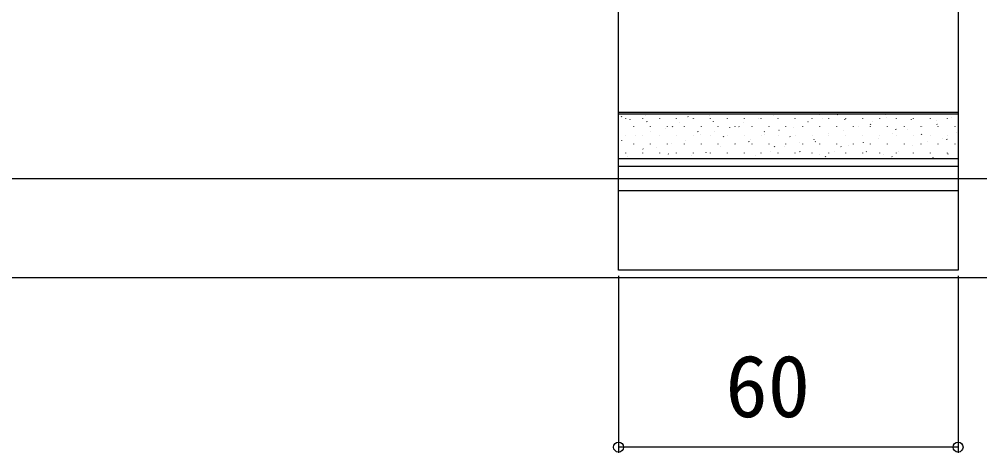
# Model space of a CAD drawing. Units: millimetres, scale not verified. Extents: x -875 to 875, y -1300 to 1294.
# Drawn here: x -104.9 to 64.8, y -514 to -437.3 of the extents above; entities that cross this region are included whole.
import ezdxf
from ezdxf.enums import TextEntityAlignment as Align

# ---------------------------------------------------------------- set-up
doc = ezdxf.new("R2010")
doc.units = ezdxf.units.MM
doc.header["$LTSCALE"] = 8
for name, color, linetype in [('0-3_YKK_12', 2, 'Continuous'), ('0-4_YKK_13', 4, 'Continuous'), ('0-5_YKK_D', 6, 'Continuous'), ('0-7_YSS_K', 3, 'Continuous')]:
    doc.layers.add(name, color=color, linetype=linetype)
doc.styles.add('ＭＳ ゴシック', font='')
doc.styles.get('ＭＳ ゴシック').set_extended_font_data('MS Gothic')

msp = doc.modelspace()

# ---------------------------------------------------------------- linework, layer by layer
at = {"layer": '0-3_YKK_12'}
msp.add_line((-199, -483), (111, -483), dxfattribs=at)
at = {"layer": '0-4_YKK_13'}
for p, q in [((1, -462.018), (1, -453.798)), ((1, -453.798), (61, -453.798)), ((1, -454.046), (61, -454.046)), ((1.575, -454.651), (1.52, -454.567)), ((2.299, -454.942), (2.299, -454.892)), ((5.289, -454.942), (5.289, -454.892)), ((5.712, -454.453), (5.708, -454.443)), ((8.279, -454.942), (8.279, -454.892)), ((11.269, -454.942), (11.269, -454.892)), ((13.305, -454.615), (13.25, -454.531)), ((14.259, -454.942), (14.259, -454.892)), ((17.048, -454.376), (17.045, -454.367)), ((17.249, -454.942), (17.249, -454.892)), ((20.239, -454.942), (20.239, -454.892)), ((23.229, -454.942), (23.229, -454.892)), ((25.756, -454.898), (25.753, -454.889)), ((26.219, -454.942), (26.219, -454.892)), ((28.385, -454.299), (28.382, -454.29)), ((29.209, -454.942), (29.209, -454.892)), ((32.199, -454.942), (32.199, -454.892)), ((35.189, -454.942), (35.189, -454.892)), ((36.56, -454.234), (36.505, -454.151)), ((37.093, -454.822), (37.089, -454.812)), ((38.179, -454.942), (38.179, -454.892)), ((39.722, -454.223), (39.718, -454.213)), ((41.169, -454.942), (41.169, -454.892)), ((44.159, -454.942), (44.159, -454.892)), ((47.149, -454.942), (47.149, -454.892)), ((48.29, -454.198), (48.234, -454.115)), ((48.429, -454.745), (48.426, -454.736)), ((50.139, -454.942), (50.139, -454.892)), ((51.058, -454.146), (51.055, -454.137)), ((53.129, -454.942), (53.129, -454.892)), ((56.119, -454.942), (56.119, -454.892)), ((59.109, -454.942), (59.109, -454.892)), ((59.766, -454.668), (59.763, -454.659)), ((3.083, -455.052), (3.079, -455.042)), ((3.674, -456.367), (3.674, -456.317)), ((6.079, -455.535), (6.023, -455.452)), ((6.664, -456.367), (6.664, -456.317)), ((9.312, -456.597), (9.309, -456.588)), ((9.654, -456.367), (9.654, -456.317)), ((10.582, -456.419), (10.527, -456.336)), ((11.807, -455.621), (11.804, -455.612)), ((12.644, -456.367), (12.644, -456.317)), ((14.419, -454.975), (14.416, -454.966)), ((15.634, -456.367), (15.634, -456.317)), ((17.808, -455.499), (17.753, -455.416)), ((18.624, -456.367), (18.624, -456.317)), ((20.649, -456.52), (20.645, -456.511)), ((21.614, -456.367), (21.614, -456.317)), ((22.311, -456.384), (22.256, -456.3)), ((23.144, -455.544), (23.141, -455.535)), ((24.604, -456.367), (24.604, -456.317)), ((27.594, -456.367), (27.594, -456.317)), ((30.584, -456.367), (30.584, -456.317)), ((31.985, -456.444), (31.982, -456.434)), ((33.574, -456.367), (33.574, -456.317)), ((34.481, -455.468), (34.477, -455.458)), ((36.564, -456.367), (36.564, -456.317)), ((39.554, -456.367), (39.554, -456.317)), ((41.063, -455.119), (41.008, -455.035)), ((42.544, -456.367), (42.544, -456.317)), ((43.322, -456.367), (43.319, -456.358)), ((45.566, -456.003), (45.511, -455.92)), ((45.534, -456.367), (45.534, -456.317)), ((45.817, -455.391), (45.814, -455.382)), ((48.524, -456.367), (48.524, -456.317)), ((51.514, -456.367), (51.514, -456.317)), ((52.793, -455.083), (52.738, -454.999)), ((54.504, -456.367), (54.504, -456.317)), ((54.659, -456.29), (54.655, -456.281)), ((57.154, -455.314), (57.151, -455.305)), ((57.296, -455.967), (57.241, -455.884)), ((57.494, -456.367), (57.494, -456.317)), ((60.484, -456.367), (60.484, -456.317)), ((2.299, -457.982), (2.299, -457.932)), ((4.071, -457.842), (4.067, -457.832)), ((5.289, -457.982), (5.289, -457.932)), ((6.683, -457.196), (6.68, -457.186)), ((8.279, -457.982), (8.279, -457.932)), ((11.269, -457.982), (11.269, -457.932)), ((14.259, -457.982), (14.259, -457.932)), ((15.085, -457.304), (15.03, -457.221)), ((15.407, -457.765), (15.404, -457.756)), ((17.249, -457.982), (17.249, -457.932)), ((18.02, -457.119), (18.016, -457.11)), ((19.588, -458.188), (19.533, -458.105)), ((20.239, -457.982), (20.239, -457.932)), ((23.229, -457.982), (23.229, -457.932)), ((26.219, -457.982), (26.219, -457.932)), ((26.744, -457.689), (26.741, -457.679)), ((26.815, -457.268), (26.759, -457.185)), ((29.209, -457.982), (29.209, -457.932)), ((29.356, -457.043), (29.353, -457.033)), ((31.318, -458.152), (31.263, -458.069)), ((32.199, -457.982), (32.199, -457.932)), ((35.189, -457.982), (35.189, -457.932)), ((38.081, -457.612), (38.077, -457.602)), ((38.179, -457.982), (38.179, -457.932)), ((40.693, -456.966), (40.69, -456.956)), ((41.169, -457.982), (41.169, -457.932)), ((44.159, -457.982), (44.159, -457.932)), ((47.149, -457.982), (47.149, -457.932)), ((49.417, -457.535), (49.414, -457.526)), ((50.07, -456.887), (50.014, -456.804)), ((50.139, -457.982), (50.139, -457.932)), ((52.03, -456.889), (52.026, -456.88)), ((53.129, -457.982), (53.129, -457.932)), ((54.573, -457.772), (54.518, -457.689)), ((56.119, -457.982), (56.119, -457.932)), ((59.109, -457.982), (59.109, -457.932)), ((60.754, -457.459), (60.751, -457.449)), ((1.575, -458.818), (1.572, -458.808)), ((3.674, -459.407), (3.674, -459.357)), ((6.664, -459.407), (6.664, -459.357)), ((7.671, -459.986), (7.668, -459.977)), ((9.654, -459.407), (9.654, -459.357)), ((10.283, -459.34), (10.28, -459.331)), ((12.644, -459.407), (12.644, -459.357)), ((12.912, -458.741), (12.909, -458.732)), ((15.634, -459.407), (15.634, -459.357)), ((18.624, -459.407), (18.624, -459.357)), ((19.008, -459.909), (19.004, -459.9)), ((21.614, -459.407), (21.614, -459.357)), ((21.62, -459.263), (21.617, -459.254)), ((24.091, -459.073), (24.036, -458.989)), ((24.249, -458.664), (24.245, -458.655)), ((24.604, -459.407), (24.604, -459.357)), ((27.594, -459.407), (27.594, -459.357)), ((28.595, -459.957), (28.539, -459.874)), ((30.344, -459.833), (30.341, -459.823)), ((30.584, -459.407), (30.584, -459.357)), ((32.957, -459.187), (32.953, -459.177)), ((33.574, -459.407), (33.574, -459.357)), ((35.585, -458.588), (35.582, -458.578)), ((35.821, -459.037), (35.766, -458.953)), ((36.564, -459.407), (36.564, -459.357)), ((39.554, -459.407), (39.554, -459.357)), ((40.324, -459.921), (40.269, -459.838)), ((41.681, -459.756), (41.678, -459.747)), ((42.544, -459.407), (42.544, -459.357)), ((44.293, -459.11), (44.29, -459.101)), ((45.534, -459.407), (45.534, -459.357)), ((46.922, -458.511), (46.919, -458.502)), ((48.524, -459.407), (48.524, -459.357)), ((51.514, -459.407), (51.514, -459.357)), ((53.018, -459.679), (53.014, -459.67)), ((54.504, -459.407), (54.504, -459.357)), ((55.63, -459.033), (55.627, -459.024)), ((57.494, -459.407), (57.494, -459.357)), ((58.259, -458.435), (58.255, -458.425)), ((59.076, -458.656), (59.021, -458.573)), ((60.484, -459.407), (60.484, -459.357)), ((2.299, -461.022), (2.299, -460.972)), ((2.547, -461.561), (2.543, -461.551)), ((5.176, -460.962), (5.172, -460.953)), ((5.34, -460.338), (5.284, -460.254)), ((5.289, -461.022), (5.289, -460.972)), ((8.279, -461.022), (8.279, -460.972)), ((9.843, -461.222), (9.788, -461.139)), ((11.269, -461.022), (11.269, -460.972)), ((13.883, -461.484), (13.88, -461.475)), ((14.259, -461.022), (14.259, -460.972)), ((16.512, -460.885), (16.509, -460.876)), ((17.249, -461.022), (17.249, -460.972)), ((20.239, -461.022), (20.239, -460.972)), ((23.229, -461.022), (23.229, -460.972)), ((25.22, -461.408), (25.217, -461.398)), ((26.219, -461.022), (26.219, -460.972)), ((27.849, -460.809), (27.846, -460.799)), ((29.209, -461.022), (29.209, -460.972)), ((32.199, -461.022), (32.199, -460.972)), ((33.098, -460.842), (33.043, -460.758)), ((35.189, -461.022), (35.189, -460.972)), ((36.557, -461.331), (36.553, -461.321)), ((37.601, -461.726), (37.546, -461.643)), ((38.179, -461.022), (38.179, -460.972)), ((39.186, -460.732), (39.182, -460.723)), ((41.169, -461.022), (41.169, -460.972)), ((44.159, -461.022), (44.159, -460.972)), ((44.827, -460.806), (44.772, -460.722)), ((47.149, -461.022), (47.149, -460.972)), ((47.893, -461.254), (47.89, -461.245)), ((49.331, -461.69), (49.275, -461.607)), ((50.139, -461.022), (50.139, -460.972)), ((50.522, -460.655), (50.519, -460.646)), ((53.129, -461.022), (53.129, -460.972)), ((56.119, -461.022), (56.119, -460.972)), ((59.109, -461.022), (59.109, -460.972)), ((59.23, -461.178), (59.227, -461.168)), ((1, -463.324), (61, -463.324)), ((33.945, -461.977), (33.941, -461.968)), ((45.281, -461.9), (45.278, -461.891)), ((56.618, -461.824), (56.615, -461.814)), ((1, -467.6), (61, -467.6))]:
    msp.add_line(p, q, dxfattribs=at)
msp.add_lwpolyline([(61, -284.3), (61, -481.7), (1, -481.7), (1, -284.3)], close=True, dxfattribs=at)
msp.add_lwpolyline([(61, -453.798), (61, -462.018), (1, -462.018)], dxfattribs=at)
at = {"layer": '0-5_YKK_D'}
for p, q in [((1, -482.7), (1, -514)), ((61, -482.7), (61, -514)), ((61, -513), (1, -513))]:
    msp.add_line(p, q, dxfattribs=at)
for centre in [(1, -513), (61, -513)]:
    msp.add_circle(centre, 0.875, dxfattribs=at)
at = {"layer": '0-7_YSS_K'}
msp.add_line((-216.5, -465.5), (111, -465.5), dxfattribs=at)

# ---------------------------------------------------------------- texts
at = {"layer": '0-5_YKK_D', "style": 'ＭＳ ゴシック'}
msp.add_text('60', height=11, dxfattribs=at).set_placement((19.878, -511), align=Align.BOTTOM_LEFT)

doc.saveas('drawing.dxf')
